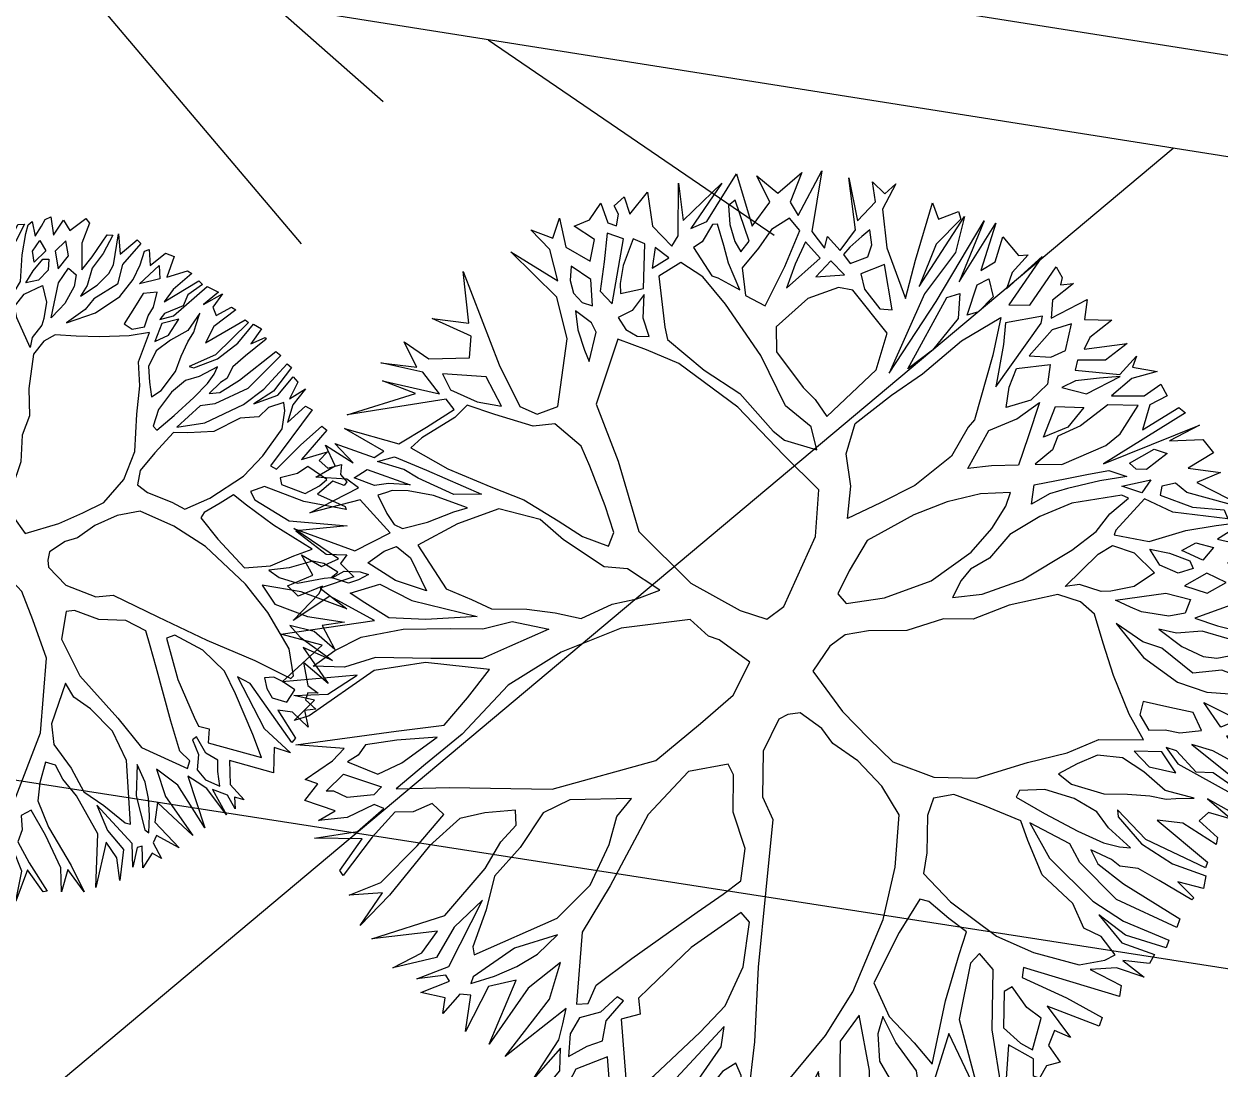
# Model space of a CAD drawing. Extents: x -640655 to -640254, y -1045449 to -1045159.
# Drawn here: x -640330.215 to -640325.433, y -1045412.957 to -1045408.78 of the extents above; entities that cross this region are included whole.
import ezdxf

# ---------------------------------------------------------------- set-up
doc = ezdxf.new("R2010")
doc.units = 0
doc.header["$MEASUREMENT"] = 0
doc.linetypes.add('DOTDASH', pattern=[1, 0.3, -0.2, 0, -0.2, 0.3])
doc.layers.get('0').update_dxf_attribs({"linetype": 'CONTINUOUS'})
for name, color, linetype in [('katastr', 16, 'CONTINUOUS'), ('T_stafaz', 7, 'CONTINUOUS'), ('T_tenka', 4, 'CONTINUOUS')]:
    doc.layers.add(name, color=color, linetype=linetype)

# ---------------------------------------------------------------- blocks, each defined once
blk = doc.blocks.new('A$C0C461CEA')
for p, q in [((0.3025, 0.7347), (0.3349, 0.855)), ((0.3349, 0.855), (0.3322, 0.7055)), ((0.4478, 0.7319), (0.3814, 0.832)), ((0.3814, 0.832), (0.4728, 0.7447)), ((0.4827, 0.7766), (0.4635, 0.8454)), ((0.4635, 0.8454), (0.5034, 0.8122)), ((0.5034, 0.8122), (0.5408, 0.8486)), ((0.5408, 0.8486), (0.5229, 0.7746)), ((0.5229, 0.7746), (0.5518, 0.8295)), ((0.5518, 0.8295), (0.5504, 0.7329)), ((0.1012, 0.7057), (0.0942, 0.804)), ((0.0942, 0.804), (0.1945, 0.61)), ((0.1909, 0.7948), (0.205, 0.8261)), ((0.205, 0.8261), (0.2475, 0.7785)), ((0.2475, 0.7785), (0.2831, 0.8185)), ((0.2831, 0.8185), (0.2728, 0.7662)), ((0.5715, 0.7163), (0.5915, 0.8197)), ((0.5915, 0.8197), (0.5994, 0.6895)), ((0.7321, 0.6194), (0.6233, 0.8242)), ((0.6233, 0.8242), (0.7212, 0.6907)), ((0.2144, 0.7254), (0.134, 0.7876)), ((0.134, 0.7876), (0.2123, 0.7506)), ((0.231, 0.749), (0.1909, 0.7948)), ((0.4728, 0.7447), (0.4827, 0.7766)), ((0.7734, 0.6912), (0.7622, 0.7895)), ((0.7622, 0.7895), (0.7798, 0.7081)), ((0.0625, 0.6063), (-0.0086, 0.7652)), ((-0.0086, 0.7652), (0.1012, 0.7057)), ((0.2123, 0.7506), (0.231, 0.749)), ((0.2728, 0.7662), (0.3025, 0.7347)), ((0.49, 0.7113), (0.4913, 0.7617)), ((0.4913, 0.7617), (0.5191, 0.7392)), ((0.7212, 0.6907), (0.7246, 0.7724)), ((0.7246, 0.7724), (0.7385, 0.6381)), ((0.7816, 0.7099), (0.8256, 0.7548)), ((0.8256, 0.7548), (0.807, 0.6874)), ((-0.0246, 0.6811), (-0.0293, 0.7296)), ((-0.0293, 0.7296), (-0.001, 0.6561)), ((0.1945, 0.61), (0.2144, 0.7254)), ((0.2563, 0.7342), (0.2799, 0.7134)), ((0.2567, 0.6946), (0.2563, 0.7342)), ((0.3982, 0.6414), (0.4478, 0.7319)), ((0.5191, 0.7392), (0.5177, 0.6341)), ((0.5445, 0.7226), (0.5676, 0.6892)), ((0.5469, 0.6596), (0.5445, 0.7226)), ((0.5504, 0.7329), (0.5715, 0.7163)), ((-0.0624, 0.6807), (-0.0837, 0.7099)), ((-0.0837, 0.7099), (-0.0246, 0.6811)), ((0.0489, 0.7094), (0.0997, 0.6739)), ((0.0706, 0.64), (0.0489, 0.7094)), ((0.2719, 0.6756), (0.2567, 0.6946)), ((0.2799, 0.7134), (0.2905, 0.6781)), ((0.3322, 0.7055), (0.3982, 0.6414)), ((0.4709, 0.6967), (0.4376, 0.6628)), ((0.4818, 0.6818), (0.4709, 0.6967)), ((0.5046, 0.682), (0.49, 0.7113)), ((0.7385, 0.6381), (0.7734, 0.6912)), ((0.7798, 0.7081), (0.7816, 0.7099)), ((0.8882, 0.6125), (0.8974, 0.7111)), ((0.8974, 0.7111), (0.915, 0.6272)), ((-0.1076, 0.5794), (-0.1357, 0.6884)), ((-0.1357, 0.6884), (-0.031, 0.4794)), ((0.0857, 0.5729), (-0.0624, 0.6807)), ((0.0997, 0.6739), (0.1481, 0.6263)), ((0.226, 0.6439), (0.2358, 0.6836)), ((0.2358, 0.6836), (0.2784, 0.6252)), ((0.2907, 0.6571), (0.2719, 0.6756)), ((0.2905, 0.6781), (0.2907, 0.6571)), ((0.2979, 0.5942), (0.3158, 0.6676)), ((0.3158, 0.6676), (0.3538, 0.6409)), ((0.4922, 0.6693), (0.4818, 0.6818)), ((0.5033, 0.634), (0.4922, 0.6693)), ((0.5177, 0.6341), (0.5046, 0.682)), ((0.5676, 0.6892), (0.5624, 0.6094)), ((0.5994, 0.6895), (0.6563, 0.6415)), ((0.807, 0.6874), (0.8397, 0.5995)), ((1.0237, 0.6787), (0.847, 0.5299)), ((0.915, 0.6272), (1.0237, 0.6787)), ((-0.2045, 0.6103), (-0.2048, 0.6415)), ((-0.2048, 0.6415), (-0.1432, 0.5959)), ((-0.001, 0.6561), (0.0625, 0.6063)), ((0.115, 0.5798), (0.0706, 0.64)), ((0.2116, 0.5808), (0.226, 0.6439)), ((0.3538, 0.6409), (0.3733, 0.6177)), ((0.4193, 0.6392), (0.4171, 0.6182)), ((0.4376, 0.6628), (0.4193, 0.6392)), ((0.5388, 0.6217), (0.5469, 0.6596)), ((0.5997, 0.6601), (0.5814, 0.5634)), ((0.6292, 0.6436), (0.5997, 0.6601)), ((0.6988, 0.5873), (0.6292, 0.6436)), ((0.6563, 0.6415), (0.7155, 0.5941)), ((0.7846, 0.6469), (0.7555, 0.6173)), ((0.8108, 0.5488), (0.7846, 0.6469)), ((-0.2502, 0.5529), (-0.2509, 0.6267)), ((-0.2509, 0.6267), (-0.2045, 0.6103)), ((0.1481, 0.6263), (0.1976, 0.5404)), ((0.2784, 0.6252), (0.2666, 0.5435)), ((0.3733, 0.6177), (0.3586, 0.578)), ((0.4171, 0.6182), (0.4494, 0.5681)), ((0.5123, 0.5753), (0.5033, 0.634)), ((0.5295, 0.531), (0.5388, 0.6217)), ((0.5624, 0.6094), (0.5511, 0.4706)), ((0.7155, 0.5941), (0.7321, 0.6194)), ((0.7555, 0.6173), (0.7496, 0.55)), ((0.8397, 0.5995), (0.8882, 0.6125)), ((-0.2559, 0.5216), (-0.2841, 0.5819)), ((-0.2841, 0.5819), (-0.2502, 0.5529)), ((-0.2145, 0.5868), (-0.1639, 0.5621)), ((-0.2083, 0.5701), (-0.2145, 0.5868)), ((-0.1432, 0.5959), (-0.1076, 0.5794)), ((0.2358, 0.4988), (0.2116, 0.5808)), ((0.2986, 0.5186), (0.2979, 0.5942)), ((0.735, 0.5691), (0.6988, 0.5873)), ((1.0385, 0.4544), (1.1026, 0.5894)), ((1.1026, 0.5894), (1.0744, 0.4649)), ((-0.2914, 0.4726), (-0.326, 0.5773)), ((-0.326, 0.5773), (-0.279, 0.4878)), ((-0.2122, 0.5364), (-0.2083, 0.5701)), ((-0.1639, 0.5621), (-0.163, 0.4697)), ((-0.1345, 0.5624), (-0.1379, 0.4867)), ((-0.1115, 0.544), (-0.1345, 0.5624)), ((0.1413, 0.4667), (0.0857, 0.5729)), ((0.154, 0.4584), (0.115, 0.5798)), ((0.3586, 0.578), (0.2986, 0.5186)), ((0.3923, 0.5717), (0.3176, 0.4768)), ((0.4686, 0.501), (0.3923, 0.5717)), ((0.4494, 0.5681), (0.4918, 0.5181)), ((0.5107, 0.4913), (0.5123, 0.5753)), ((0.5814, 0.5634), (0.5741, 0.4559)), ((0.7356, 0.5019), (0.735, 0.5691)), ((1.137, 0.5058), (1.1659, 0.5624)), ((1.1659, 0.5624), (1.164, 0.5078)), ((-0.1865, 0.4803), (-0.2122, 0.5364)), ((-0.0838, 0.5359), (-0.1115, 0.544)), ((-0.0496, 0.4708), (-0.0838, 0.5359)), ((0.1976, 0.5404), (0.234, 0.4382)), ((0.2666, 0.5435), (0.2807, 0.3882)), ((0.5511, 0.4706), (0.5295, 0.531)), ((0.7496, 0.55), (0.7585, 0.4937)), ((0.7585, 0.4937), (0.8108, 0.5488)), ((0.847, 0.5299), (0.7715, 0.4536)), ((-0.2074, 0.4717), (-0.2559, 0.5216)), ((0.2807, 0.3882), (0.2358, 0.4988)), ((0.5324, 0.4219), (0.4686, 0.501)), ((0.4918, 0.5181), (0.5107, 0.4913)), ((0.7383, 0.4095), (0.7356, 0.5019)), ((1.0744, 0.4649), (1.137, 0.5058)), ((1.2126, 0.5083), (1.1542, 0.4723)), ((1.164, 0.5078), (1.2126, 0.5083)), ((-0.3858, 0.4867), (-0.3775, 0.497)), ((-0.2804, 0.4517), (-0.3858, 0.4867)), ((-0.3775, 0.497), (-0.2914, 0.4726)), ((-0.279, 0.4878), (-0.209, 0.4482)), ((-0.209, 0.4482), (-0.2074, 0.4717)), ((-0.163, 0.4697), (-0.1865, 0.4803)), ((-0.1379, 0.4867), (-0.0955, 0.4433)), ((-0.0133, 0.3853), (-0.0496, 0.4708)), ((-0.031, 0.4794), (0.0185, 0.379)), ((0.3176, 0.4768), (0.314, 0.4137)), ((1.1542, 0.4723), (1.1422, 0.4092)), ((1.1925, 0.4157), (1.2064, 0.4704)), ((1.2064, 0.4704), (1.2319, 0.4413)), ((-0.3938, 0.3876), (-0.4239, 0.4587)), ((-0.4239, 0.4587), (-0.3723, 0.3986)), ((-0.2087, 0.4212), (-0.2804, 0.4517)), ((-0.0955, 0.4433), (-0.0133, 0.3853)), ((0.1745, 0.3218), (0.1413, 0.4667)), ((0.1929, 0.3453), (0.154, 0.4584)), ((0.5741, 0.4559), (0.5707, 0.3742)), ((0.7715, 0.4536), (0.7677, 0.4098)), ((0.955, 0.4008), (1.0385, 0.4544)), ((1.1166, 0.4468), (1.0849, 0.438)), ((1.1021, 0.3938), (1.1166, 0.4468)), ((-0.1939, 0.3812), (-0.2087, 0.4212)), ((-0.1566, 0.4361), (-0.1135, 0.3214)), ((-0.0806, 0.3907), (-0.1566, 0.4361)), ((0.234, 0.4382), (0.2581, 0.367)), ((0.5399, 0.3235), (0.5324, 0.4219)), ((1.0599, 0.421), (1.0457, 0.3957)), ((1.0849, 0.438), (1.0599, 0.421)), ((1.1422, 0.4092), (1.1925, 0.4157)), ((1.2319, 0.4413), (1.2764, 0.4291)), ((1.2764, 0.4291), (1.2389, 0.3993)), ((-0.3936, 0.3708), (-0.4822, 0.412)), ((-0.4822, 0.412), (-0.3938, 0.3876)), ((-0.3723, 0.3986), (-0.265, 0.3469)), ((0.0124, 0.3328), (-0.0806, 0.3907)), ((0.314, 0.4137), (0.3085, 0.3633)), ((0.7598, 0.3635), (0.7383, 0.4095)), ((0.7677, 0.4098), (0.7999, 0.3699)), ((0.7999, 0.3699), (0.955, 0.4008)), ((1.0222, 0.4038), (0.9828, 0.3842)), ((1.0083, 0.3593), (1.0222, 0.4038)), ((1.0457, 0.3957), (1.046, 0.3705)), ((1.046, 0.3705), (1.1021, 0.3938)), ((1.2156, 0.3931), (1.1509, 0.3775)), ((1.2159, 0.3529), (1.2156, 0.3931)), ((1.2389, 0.3993), (1.2391, 0.3783)), ((1.2661, 0.3828), (1.2809, 0.398)), ((1.2809, 0.398), (1.3081, 0.3832)), ((-0.4361, 0.2384), (-0.5029, 0.3764)), ((-0.5029, 0.3764), (-0.3965, 0.2346)), ((-0.2563, 0.32), (-0.3936, 0.3708)), ((-0.1618, 0.3461), (-0.1939, 0.3812)), ((0.0185, 0.379), (0.0962, 0.3486)), ((0.2581, 0.367), (0.2965, 0.3085)), ((0.3085, 0.3633), (0.3345, 0.2855)), ((0.5707, 0.3742), (0.5505, 0.2834)), ((0.7311, 0.2894), (0.7598, 0.3635)), ((0.9828, 0.3842), (0.9429, 0.3545)), ((0.9916, 0.3423), (1.0083, 0.3593)), ((1.0838, 0.3642), (1.065, 0.3286)), ((1.1509, 0.3775), (1.0838, 0.3642)), ((1.2391, 0.3783), (1.2661, 0.3828)), ((1.3081, 0.3832), (1.2747, 0.3577)), ((-0.265, 0.3469), (-0.1764, 0.3123)), ((-0.1764, 0.3123), (-0.1618, 0.3461)), ((0.154, 0.2694), (0.0124, 0.3328)), ((0.0962, 0.3486), (0.1745, 0.3218)), ((0.2396, 0.2954), (0.1929, 0.3453)), ((0.9429, 0.3545), (0.9221, 0.3356)), ((0.9221, 0.3356), (0.9916, 0.3423)), ((1.065, 0.3286), (1.2159, 0.3529)), ((1.1573, 0.3337), (1.1154, 0.3267)), ((1.2227, 0.332), (1.1573, 0.3337)), ((1.2206, 0.3026), (1.2227, 0.332)), ((1.3361, 0.3355), (1.2651, 0.2988)), ((1.2747, 0.3577), (1.3361, 0.3355)), ((-0.4948, 0.221), (-0.5502, 0.3087)), ((-0.5502, 0.3087), (-0.4951, 0.2564)), ((-0.1737, 0.2746), (-0.2563, 0.32)), ((-0.1135, 0.3214), (-0.0399, 0.0946)), ((0.2965, 0.3085), (0.3075, 0.2222)), ((0.513, 0.2579), (0.5399, 0.3235)), ((1.04, 0.305), (1.0192, 0.2796)), ((1.0654, 0.28), (1.04, 0.305)), ((1.1154, 0.3267), (1.0945, 0.3181)), ((1.0945, 0.3181), (1.1225, 0.2722)), ((0.3075, 0.2222), (0.2396, 0.2954)), ((0.3345, 0.2855), (0.3477, 0.2208)), ((0.5505, 0.2834), (0.5344, 0.2185)), ((0.6936, 0.2554), (0.7311, 0.2894)), ((0.8343, 0.2886), (0.726, 0.1969)), ((0.9921, 0.2901), (0.8343, 0.2886)), ((0.9904, 0.2187), (0.9921, 0.2901)), ((1.0192, 0.2796), (1.0135, 0.2501)), ((1.11, 0.2661), (1.0654, 0.28)), ((1.1225, 0.2722), (1.2206, 0.3026)), ((1.2209, 0.2774), (1.173, 0.2685)), ((1.2086, 0.2394), (1.2209, 0.2774)), ((1.2651, 0.2988), (1.2362, 0.2421)), ((-0.4951, 0.2564), (-0.4361, 0.2384)), ((-0.142, 0.2245), (-0.1737, 0.2746)), ((0.2659, 0.178), (0.154, 0.2694)), ((0.4846, 0.1484), (0.513, 0.2579)), ((0.6186, 0.1917), (0.6936, 0.2554)), ((1.0135, 0.2501), (1.0222, 0.2232)), ((1.0222, 0.2232), (1.0573, 0.2506)), ((1.0573, 0.2506), (1.11, 0.2661)), ((1.173, 0.2685), (1.2086, 0.2394)), ((1.2633, 0.2358), (1.3787, 0.2747)), ((1.3787, 0.2747), (1.3011, 0.2361)), ((-0.5765, 0.1716), (-0.5831, 0.2286)), ((-0.5831, 0.2286), (-0.5363, 0.1744)), ((-0.5263, 0.1871), (-0.5562, 0.2474)), ((-0.5562, 0.2474), (-0.5053, 0.1873)), ((-0.3965, 0.2346), (-0.2634, 0.1813)), ((-0.1137, 0.1593), (-0.142, 0.2245)), ((1.1606, 0.2474), (1.0537, 0.1959)), ((1.2071, 0.21), (1.1606, 0.2474)), ((1.2362, 0.2421), (1.2633, 0.2358)), ((1.3011, 0.2361), (1.4109, 0.1802)), ((-0.4148, 0.205), (-0.4948, 0.221)), ((-0.3346, 0.1632), (-0.4148, 0.205)), ((0.3477, 0.2208), (0.3543, 0.1597)), ((0.5344, 0.2185), (0.5332, 0.1548)), ((0.726, 0.1969), (0.5883, 0.099)), ((0.9852, 0.1382), (0.9904, 0.2187)), ((1.0537, 0.1959), (1.0286, 0.1813)), ((1.1927, 0.1511), (1.2071, 0.21)), ((1.2493, 0.1936), (1.2013, 0.1319)), ((1.268, 0.1788), (1.2493, 0.1936)), ((1.4109, 0.1802), (1.2887, 0.2132)), ((1.2887, 0.2132), (1.3166, 0.1841)), ((-0.6119, 0.1653), (-0.5765, 0.1716)), ((-0.5363, 0.1744), (-0.5263, 0.1871)), ((-0.5053, 0.1873), (-0.3346, 0.1632)), ((-0.2634, 0.1813), (-0.1936, 0.167)), ((-0.1936, 0.167), (-0.1454, 0.1464)), ((0.3636, 0.065), (0.2659, 0.178)), ((0.5668, 0.1534), (0.6186, 0.1917)), ((1.0286, 0.1813), (0.99, 0.0777)), ((1.3143, 0.169), (1.268, 0.1788)), ((1.3187, 0.1583), (1.3143, 0.169)), ((1.3166, 0.1841), (1.4429, 0.1553)), ((-0.557, 0.1424), (-0.6119, 0.1653)), ((-0.5508, 0.1173), (-0.557, 0.1424)), ((-0.4437, 0.1495), (-0.4604, 0.141)), ((-0.4604, 0.141), (-0.3179, -0.0131)), ((-0.3531, 0.1486), (-0.4437, 0.1495)), ((-0.2733, 0.1554), (-0.3531, 0.1486)), ((-0.1914, 0.1208), (-0.2733, 0.1554)), ((-0.1454, 0.1464), (-0.1137, 0.1593)), ((0.3543, 0.1597), (0.4095, 0.1032)), ((0.4978, 0.0957), (0.4846, 0.1484)), ((0.5332, 0.1548), (0.5668, 0.1534)), ((0.934, -0.0237), (0.9852, 0.1382)), ((1.1496, 0.081), (1.1927, 0.1511)), ((1.2769, 0.1285), (1.3187, 0.1583)), ((1.3674, 0.1486), (1.3273, 0.1314)), ((1.4429, 0.1553), (1.3404, 0.0811)), ((1.3843, 0.1379), (1.3674, 0.1486)), ((-0.6346, 0.1014), (-0.5508, 0.1173)), ((-0.5089, 0.1261), (-0.5257, 0.1259)), ((-0.5257, 0.1259), (-0.4916, 0.08)), ((-0.4158, 0.0574), (-0.5089, 0.1261)), ((-0.0987, 0.0965), (-0.1914, 0.1208)), ((1.2014, 0.1175), (1.1918, 0.0604)), ((1.2013, 0.1319), (1.2014, 0.1175)), ((1.2418, 0.1053), (1.2769, 0.1285)), ((1.3273, 0.1314), (1.2939, 0.1076)), ((1.305, 0.0765), (1.3843, 0.1379)), ((-0.5187, 0.0858), (-0.6346, 0.1014)), ((-0.4845, 0.0297), (-0.5187, 0.0858)), ((-0.0496, 0.0483), (-0.0987, 0.0965)), ((-0.0399, 0.0946), (0.1007, -0.1098)), ((0.4095, 0.1032), (0.4394, 0.0531)), ((0.4758, 0.0097), (0.4978, 0.0957)), ((0.5883, 0.099), (0.5142, -0.053)), ((1.1918, 0.0604), (1.2418, 0.1053)), ((1.2939, 0.1076), (1.2755, 0.0865)), ((1.2755, 0.0865), (1.305, 0.0765)), ((1.406, 0.0607), (1.4535, 0.1092)), ((1.4535, 0.1092), (1.4313, 0.0502)), ((-0.4916, 0.08), (-0.4534, 0.0384)), ((-0.3538, -0.026), (-0.4158, 0.0574)), ((0.4347, -0.079), (0.3636, 0.065)), ((0.99, 0.0777), (0.9657, -0.0174)), ((1.0643, -0.035), (1.1496, 0.081)), ((1.2421, 0.0717), (1.1836, 0.0436)), ((1.2969, 0.0513), (1.2421, 0.0717)), ((1.3404, 0.0811), (1.406, 0.0607)), ((-0.4926, -0.0022), (-0.6442, 0.0407)), ((-0.6442, 0.0407), (-0.4845, 0.0297)), ((-0.4534, 0.0384), (-0.411, 0.0028)), ((-0.0003, -0.0856), (-0.0496, 0.0483)), ((0.4394, 0.0531), (0.4758, 0.0097)), ((1.1836, 0.0436), (1.1756, -0.0069)), ((1.3474, 0.0368), (1.2969, 0.0513)), ((1.3855, 0.0059), (1.3474, 0.0368)), ((1.4313, 0.0502), (1.4947, 0.013)), ((-0.411, 0.0028), (-0.3538, -0.026)), ((1.3667, -0.0261), (1.3855, 0.0059)), ((1.4208, 0.0165), (1.3983, -0.0108)), ((1.4947, 0.013), (1.4208, 0.0165)), ((-0.5084, -0.1007), (-0.6588, -0.0038)), ((-0.6588, -0.0038), (-0.5005, -0.0569)), ((-0.4123, -0.0536), (-0.4926, -0.0022)), ((-0.3179, -0.0131), (-0.2208, -0.0601)), ((0.8639, -0.1588), (0.934, -0.0237)), ((0.9657, -0.0174), (0.9079, -0.1187)), ((1.1756, -0.0069), (1.2766, -0.0203)), ((1.2766, -0.0203), (1.3667, -0.0261)), ((1.3983, -0.0108), (1.5137, -0.0288)), ((-0.5005, -0.0569), (-0.4123, -0.0536)), ((0.5142, -0.053), (0.4921, -0.1816)), ((0.9728, -0.1265), (1.0643, -0.035)), ((1.1382, -0.0469), (1.0838, -0.0666)), ((1.2245, -0.0947), (1.1382, -0.0469)), ((1.2306, -0.04), (1.3211, -0.0913)), ((1.2894, -0.0412), (1.2306, -0.04)), ((1.3459, -0.0473), (1.2894, -0.0412)), ((1.3211, -0.0913), (1.3459, -0.0473)), ((1.3735, -0.053), (1.3463, -0.0935)), ((1.5137, -0.0288), (1.3735, -0.053)), ((-0.5989, -0.1184), (-0.6875, -0.0815)), ((-0.6875, -0.0815), (-0.5822, -0.1081)), ((-0.3298, -0.078), (-0.4915, -0.1198)), ((-0.2078, -0.1044), (-0.3298, -0.078)), ((-0.2208, -0.0601), (-0.1181, -0.0717)), ((-0.1181, -0.0717), (-0.0509, -0.0669)), ((-0.0509, -0.0669), (-0.0003, -0.0856)), ((0.4118, -0.132), (0.4347, -0.079)), ((1.0838, -0.0666), (1.0258, -0.1512)), ((-0.5822, -0.1081), (-0.5444, -0.1053)), ((-0.5444, -0.1053), (-0.5084, -0.1007)), ((-0.0227, -0.1338), (-0.2078, -0.1044)), ((0.1007, -0.1098), (0.2148, -0.1801)), ((1.2713, -0.153), (1.2245, -0.0947)), ((1.3237, -0.1165), (1.2773, -0.0959)), ((1.2773, -0.0959), (1.3031, -0.1569)), ((1.3463, -0.0935), (1.3739, -0.0908)), ((1.3739, -0.0908), (1.3533, -0.1288)), ((1.4098, -0.1475), (1.5185, -0.0936)), ((1.5185, -0.0936), (1.4308, -0.1449)), ((-0.6718, -0.1443), (-0.6973, -0.1152)), ((-0.6973, -0.1152), (-0.6491, -0.1339)), ((-0.6491, -0.1339), (-0.5989, -0.1184)), ((-0.561, -0.1289), (-0.6113, -0.142)), ((-0.5189, -0.1369), (-0.561, -0.1289)), ((-0.4909, -0.1786), (-0.5189, -0.1369)), ((-0.4915, -0.1198), (-0.481, -0.1449)), ((0.1015, -0.1896), (-0.0227, -0.1338)), ((0.412, -0.1572), (0.4118, -0.132)), ((0.9079, -0.1187), (0.8974, -0.1501)), ((0.9465, -0.1982), (0.9728, -0.1265)), ((1.3031, -0.1569), (1.3237, -0.1165)), ((1.3533, -0.1288), (1.4098, -0.1475)), ((-0.7011, -0.1572), (-0.6718, -0.1443)), ((-0.6338, -0.1674), (-0.7011, -0.1572)), ((-0.6113, -0.142), (-0.5749, -0.1752)), ((-0.481, -0.1449), (-0.4348, -0.1486)), ((-0.4348, -0.1486), (-0.3496, -0.2066)), ((0.3858, -0.2414), (0.412, -0.1572)), ((0.8145, -0.2625), (0.8639, -0.1588)), ((0.8974, -0.1501), (0.9006, -0.228)), ((1.0258, -0.1512), (1.0094, -0.1868)), ((1.2758, -0.1866), (1.2713, -0.153)), ((1.3468, -0.1397), (1.3326, -0.1608)), ((1.3326, -0.1608), (1.3599, -0.1942)), ((1.3678, -0.1479), (1.3468, -0.1397)), ((1.3998, -0.1662), (1.3678, -0.1479)), ((1.4308, -0.1449), (1.4857, -0.1695)), ((1.4857, -0.1695), (1.5275, -0.1481)), ((1.5275, -0.1481), (1.511, -0.1843)), ((-0.5828, -0.2275), (-0.6338, -0.1674)), ((-0.5749, -0.1752), (-0.5518, -0.2044)), ((-0.4444, -0.2033), (-0.4909, -0.1786)), ((0.1467, -0.2708), (0.1015, -0.1896)), ((0.2148, -0.1801), (0.3017, -0.2297)), ((0.4921, -0.1816), (0.4927, -0.2464)), ((1.0094, -0.1868), (0.9803, -0.2249)), ((1.2078, -0.294), (1.2758, -0.1866)), ((1.3179, -0.1922), (1.2869, -0.2117)), ((1.3561, -0.2362), (1.3179, -0.1922)), ((1.3893, -0.1939), (1.4209, -0.1786)), ((1.4757, -0.1906), (1.3938, -0.2292)), ((1.4209, -0.1786), (1.3998, -0.1662)), ((1.5406, -0.2008), (1.4757, -0.1906)), ((1.511, -0.1843), (1.5406, -0.2008)), ((-0.5518, -0.2044), (-0.5057, -0.1973)), ((-0.5057, -0.1973), (-0.4485, -0.2202)), ((-0.4485, -0.2202), (-0.4444, -0.2033)), ((-0.3496, -0.2066), (-0.1997, -0.3144)), ((0.9006, -0.228), (0.9465, -0.1982)), ((1.2869, -0.2117), (1.2555, -0.26)), ((1.3599, -0.1942), (1.3893, -0.1939)), ((-0.7209, -0.2876), (-0.5828, -0.2275)), ((-0.4904, -0.229), (-0.6577, -0.302)), ((-0.4648, -0.2665), (-0.4904, -0.229)), ((0.3017, -0.2297), (0.3858, -0.2414)), ((0.4927, -0.2464), (0.5332, -0.2736)), ((0.9803, -0.2249), (1.1197, -0.2973)), ((1.2624, -0.2875), (1.3561, -0.2362)), ((1.3938, -0.2292), (1.298, -0.3082)), ((-0.4314, -0.2512), (-0.4648, -0.2665)), ((-0.4018, -0.2659), (-0.4314, -0.2512)), ((-0.2812, -0.3278), (-0.4018, -0.2659)), ((0.1277, -0.2902), (0.1467, -0.2708)), ((0.5332, -0.2736), (0.7097, -0.2905)), ((0.7097, -0.2905), (0.8145, -0.2625)), ((1.2555, -0.26), (1.2624, -0.2875)), ((-0.6698, -0.3543), (-0.7209, -0.2876)), ((-0.6577, -0.302), (-0.5883, -0.3434)), ((0.0463, -0.318), (0.1277, -0.2902)), ((0.8463, -0.3294), (0.9138, -0.2951)), ((0.9138, -0.2951), (0.987, -0.292)), ((0.987, -0.292), (1.0758, -0.3499)), ((1.1197, -0.2973), (1.2078, -0.294)), ((1.298, -0.3082), (1.3885, -0.3007)), ((1.3885, -0.3007), (1.5271, -0.2951)), ((1.5271, -0.2951), (1.4955, -0.3206)), ((-0.167, -0.4107), (-0.2812, -0.3278)), ((-0.1997, -0.3144), (-0.1405, -0.3576)), ((-0.0246, -0.3715), (0.0463, -0.318)), ((0.7733, -0.3469), (0.8463, -0.3294)), ((1.3218, -0.3457), (1.1218, -0.3285)), ((1.1218, -0.3285), (1.3137, -0.377)), ((1.4393, -0.3338), (1.3342, -0.3288)), ((1.3342, -0.3288), (1.5213, -0.375)), ((1.4955, -0.3206), (1.5277, -0.3581)), ((-0.7224, -0.3741), (-0.6698, -0.3543)), ((-0.5883, -0.3434), (-0.4592, -0.4111)), ((-0.1405, -0.3576), (-0.0982, -0.3866)), ((0.2019, -0.3375), (0.1015, -0.3702)), ((0.2837, -0.3475), (0.2019, -0.3375)), ((0.3006, -0.3641), (0.2837, -0.3475)), ((0.8327, -0.4069), (0.7733, -0.3469)), ((1.0758, -0.3499), (1.1459, -0.4021)), ((1.4355, -0.3824), (1.3218, -0.3457)), ((1.5128, -0.3691), (1.4393, -0.3338)), ((1.5277, -0.3581), (1.5128, -0.3691)), ((-0.6047, -0.3813), (-0.7224, -0.3741)), ((-0.4293, -0.4594), (-0.6047, -0.3813)), ((-0.0982, -0.3866), (-0.0246, -0.3715)), ((0.1015, -0.3702), (0.0598, -0.4102)), ((0.3135, -0.3892), (0.3006, -0.3641)), ((0.4142, -0.3858), (0.348, -0.4812)), ((0.4816, -0.4043), (0.4142, -0.3858)), ((0.6014, -0.3822), (0.5867, -0.4075)), ((0.6603, -0.39), (0.6014, -0.3822)), ((1.1455, -0.3661), (1.3307, -0.3979)), ((1.2047, -0.4057), (1.1455, -0.3661)), ((1.3137, -0.377), (1.5259, -0.4212)), ((1.5213, -0.375), (1.4355, -0.3824)), ((-0.7051, -0.4219), (-0.7053, -0.4033)), ((-0.7053, -0.4033), (-0.4755, -0.4683)), ((-0.4592, -0.4111), (-0.3833, -0.4464)), ((-0.1817, -0.436), (-0.167, -0.4107)), ((0.0598, -0.4102), (-0.0994, -0.4478)), ((0.2954, -0.4482), (0.3135, -0.3892)), ((0.5179, -0.4292), (0.4816, -0.4043)), ((0.5867, -0.4075), (0.6277, -0.4869)), ((0.7403, -0.406), (0.6603, -0.39)), ((0.7675, -0.431), (0.7403, -0.406)), ((0.8963, -0.4693), (0.8327, -0.4069)), ((1.1459, -0.4021), (1.2473, -0.4617)), ((1.2933, -0.4384), (1.2047, -0.4057)), ((1.3307, -0.3979), (1.3495, -0.4229)), ((1.5259, -0.4212), (1.3746, -0.4124)), ((1.3746, -0.4124), (1.5304, -0.4487)), ((-0.6016, -0.4569), (-0.7051, -0.4219)), ((-0.2842, -0.4556), (-0.1817, -0.436)), ((0.5435, -0.4769), (0.5179, -0.4292)), ((0.8311, -0.4891), (0.7675, -0.431)), ((1.3495, -0.4229), (1.2933, -0.4384)), ((-0.6433, -0.4825), (-0.6016, -0.4569)), ((-0.4755, -0.4683), (-0.4293, -0.4594)), ((-0.3833, -0.4464), (-0.2842, -0.4556)), ((-0.0994, -0.4478), (-0.2736, -0.4891)), ((0.2706, -0.4838), (0.2954, -0.4482)), ((0.9875, -0.5272), (0.8963, -0.4693)), ((1.2473, -0.4617), (1.3278, -0.5305)), ((1.3078, -0.4551), (1.3816, -0.4544)), ((1.323, -0.4777), (1.3078, -0.4551)), ((1.3816, -0.4544), (1.4028, -0.4752)), ((1.5304, -0.4487), (1.4152, -0.4516)), ((1.4152, -0.4516), (1.4449, -0.4766)), ((-0.6707, -0.5122), (-0.7148, -0.4766)), ((-0.7148, -0.4766), (-0.6433, -0.4825)), ((-0.5618, -0.4775), (-0.6078, -0.4966)), ((-0.6078, -0.4966), (-0.6031, -0.5451)), ((-0.5281, -0.4898), (-0.5618, -0.4775)), ((-0.5002, -0.5123), (-0.5281, -0.4898)), ((-0.2736, -0.4891), (-0.4394, -0.5369)), ((0.252, -0.5512), (0.2706, -0.4838)), ((0.348, -0.4812), (0.3091, -0.559)), ((0.5738, -0.5607), (0.5435, -0.4769)), ((0.6277, -0.4869), (0.6999, -0.5762)), ((0.8845, -0.5516), (0.8311, -0.4891)), ((1.3671, -0.4983), (1.323, -0.4777)), ((1.4028, -0.4752), (1.3671, -0.4983)), ((1.4449, -0.4766), (1.5054, -0.4742)), ((1.5054, -0.4742), (1.4765, -0.5225)), ((-0.6974, -0.5394), (-0.6707, -0.5122)), ((-0.5234, -0.5335), (-0.5002, -0.5123)), ((1.4345, -0.5211), (1.3949, -0.5215)), ((1.3949, -0.5215), (1.492, -0.5751)), ((1.4851, -0.5434), (1.4345, -0.5211)), ((1.4765, -0.5225), (1.4851, -0.5434)), ((-0.6512, -0.5414), (-0.6974, -0.5394)), ((-0.6426, -0.5641), (-0.6512, -0.5414)), ((-0.6031, -0.5451), (-0.5546, -0.5404)), ((-0.4394, -0.5369), (-0.5693, -0.5658)), ((-0.5546, -0.5404), (-0.5234, -0.5335)), ((0.2149, -0.623), (0.252, -0.5512)), ((0.9272, -0.6184), (0.8845, -0.5516)), ((1.0632, -0.5415), (0.9875, -0.5272)), ((1.0843, -0.5497), (1.0632, -0.5415)), ((1.2397, -0.5416), (1.0843, -0.5497)), ((1.3278, -0.5305), (1.2397, -0.5416)), ((1.3195, -0.545), (1.271, -0.5563)), ((1.3622, -0.6202), (1.3195, -0.545)), ((1.492, -0.5751), (1.3614, -0.5386)), ((1.3614, -0.5386), (1.3763, -0.5846)), ((-0.6699, -0.5854), (-0.6426, -0.5641)), ((-0.5693, -0.5658), (-0.571, -0.5784)), ((-0.571, -0.5784), (-0.5032, -0.6384)), ((0.3091, -0.559), (0.2762, -0.629)), ((0.6267, -0.6316), (0.5738, -0.5607)), ((0.6999, -0.5762), (0.793, -0.6425)), ((0.9729, -0.5718), (1.0721, -0.5894)), ((0.9968, -0.6219), (0.9729, -0.5718)), ((1.271, -0.5563), (1.1727, -0.5716)), ((1.1727, -0.5716), (1.3455, -0.6227)), ((-0.628, -0.5832), (-0.6699, -0.5854)), ((-0.5687, -0.633), (-0.628, -0.5832)), ((1.0721, -0.5894), (1.1188, -0.6418)), ((1.1353, -0.6098), (1.1814, -0.6009)), ((1.1814, -0.6009), (1.2277, -0.6029)), ((1.2277, -0.6029), (1.262, -0.674)), ((1.3763, -0.5846), (1.4798, -0.613)), ((-0.5365, -0.6705), (-0.6755, -0.6298)), ((-0.6755, -0.6298), (-0.5687, -0.633)), ((0.1651, -0.6823), (0.2149, -0.623)), ((0.2762, -0.629), (0.273, -0.7298)), ((0.6483, -0.6967), (0.6267, -0.6316)), ((0.6795, -0.6352), (0.7095, -0.698)), ((0.7234, -0.6414), (0.6795, -0.6352)), ((0.953, -0.683), (0.9272, -0.6184)), ((1.0184, -0.6805), (0.9968, -0.6219)), ((1.1694, -0.6581), (1.1353, -0.6098)), ((1.3392, -0.6522), (1.2656, -0.6211)), ((1.2656, -0.6211), (1.2787, -0.6696)), ((1.3455, -0.6227), (1.3622, -0.6202)), ((1.4043, -0.6306), (1.3642, -0.6412)), ((1.4569, -0.6637), (1.4043, -0.6306)), ((1.4608, -0.6342), (1.444, -0.6362)), ((1.4798, -0.613), (1.4608, -0.6342)), ((-0.5032, -0.6384), (-0.3725, -0.6875)), ((0.7553, -0.6537), (0.7234, -0.6414)), ((0.7934, -0.6869), (0.7553, -0.6537)), ((0.793, -0.6425), (0.8605, -0.6695)), ((1.1188, -0.6418), (1.1714, -0.679)), ((1.2176, -0.6828), (1.1694, -0.6581)), ((1.3671, -0.6897), (1.3392, -0.6522)), ((1.3642, -0.6412), (1.4321, -0.7059)), ((1.444, -0.6362), (1.4569, -0.6637)), ((-0.6394, -0.6985), (-0.5365, -0.6705)), ((-0.3725, -0.6875), (-0.2564, -0.714)), ((0.0478, -0.7128), (0.1651, -0.6823)), ((0.8609, -0.7133), (0.7934, -0.6869)), ((0.8605, -0.6695), (0.9194, -0.6833)), ((0.9194, -0.6833), (0.953, -0.683)), ((1.0874, -0.6799), (1.0184, -0.6805)), ((1.1714, -0.679), (1.0874, -0.6799)), ((1.262, -0.674), (1.2176, -0.6828)), ((1.2787, -0.6696), (1.3042, -0.6964)), ((1.3042, -0.6964), (1.3671, -0.6897)), ((-0.5069, -0.6912), (-0.6394, -0.6985)), ((-0.5317, -0.7353), (-0.4564, -0.6991)), ((-0.4564, -0.6991), (-0.5069, -0.6912)), ((-0.2564, -0.714), (-0.0757, -0.7266)), ((-0.0757, -0.7266), (0.0478, -0.7128)), ((0.706, -0.7652), (0.6483, -0.6967)), ((0.7095, -0.698), (0.7709, -0.7754)), ((0.9226, -0.7655), (0.8609, -0.7133)), ((1.0331, -0.7158), (1.0529, -0.7744)), ((1.0778, -0.743), (1.0331, -0.7158)), ((1.0985, -0.7134), (1.1742, -0.7168)), ((1.1386, -0.7592), (1.0985, -0.7134)), ((1.1742, -0.7168), (1.1934, -0.7796)), ((1.2204, -0.7164), (1.2251, -0.7751)), ((1.2458, -0.7413), (1.2204, -0.7164)), ((1.4321, -0.7059), (1.386, -0.7148)), ((1.386, -0.7148), (1.4058, -0.7752)), ((-0.5398, -0.7671), (-0.6223, -0.7319)), ((-0.6223, -0.7319), (-0.5317, -0.7353)), ((-0.374, -0.7235), (-0.4834, -0.76)), ((-0.4157, -0.8097), (-0.3023, -0.7456)), ((-0.3023, -0.7456), (-0.374, -0.7235)), ((0.1849, -0.7451), (0.103, -0.7711)), ((0.2269, -0.7447), (0.1849, -0.7451)), ((0.2501, -0.7864), (0.2269, -0.7447)), ((0.273, -0.7298), (0.3033, -0.8237)), ((0.9433, -0.7377), (0.9871, -0.7289)), ((0.979, -0.7691), (0.9433, -0.7377)), ((0.9871, -0.7289), (1.0255, -0.7957)), ((1.1114, -0.7444), (1.0778, -0.743)), ((1.1514, -0.7861), (1.1114, -0.7444)), ((1.2691, -0.7915), (1.2458, -0.7413)), ((1.2919, -0.7301), (1.2685, -0.7327)), ((1.2685, -0.7327), (1.2929, -0.8333)), ((1.3135, -0.7911), (1.2919, -0.7301)), ((1.3508, -0.7403), (1.3214, -0.7364)), ((1.3214, -0.7364), (1.366, -0.826)), ((1.4058, -0.7752), (1.3508, -0.7403)), ((-0.4834, -0.76), (-0.5896, -0.8222)), ((-0.5896, -0.8222), (-0.5398, -0.7671)), ((-0.2207, -0.7532), (-0.2831, -0.8126)), ((-0.0921, -0.7712), (-0.2207, -0.7532)), ((-0.0037, -0.7913), (-0.0921, -0.7712)), ((0.103, -0.7711), (0.055, -0.7799)), ((0.7657, -0.8636), (0.706, -0.7652)), ((0.9754, -0.8256), (0.9226, -0.7655)), ((1.0046, -0.8043), (0.979, -0.7691)), ((1.1934, -0.7796), (1.1386, -0.7592)), ((-0.3294, -0.8005), (-0.388, -0.8245)), ((-0.335, -0.8467), (-0.2874, -0.7983)), ((-0.2874, -0.7983), (-0.3294, -0.8005)), ((-0.0017, -0.8123), (-0.0037, -0.7913)), ((0.055, -0.7799), (0.0138, -0.8602)), ((0.2491, -0.8621), (0.2501, -0.7864)), ((0.7709, -0.7754), (0.8731, -0.8602)), ((1.0255, -0.7957), (1.0511, -0.8398)), ((1.0529, -0.7744), (1.1269, -0.8559)), ((1.2173, -0.8298), (1.1514, -0.7861)), ((1.2251, -0.7751), (1.2887, -0.8351)), ((1.2887, -0.8351), (1.2691, -0.7915)), ((1.366, -0.826), (1.3135, -0.7911)), ((-0.5682, -0.8616), (-0.4157, -0.8097)), ((-0.388, -0.8245), (-0.4461, -0.8922)), ((-0.2831, -0.8126), (-0.322, -0.8868)), ((-0.0239, -0.8689), (-0.0017, -0.8123)), ((0.3033, -0.8237), (0.3757, -0.9238)), ((1.031, -0.9282), (0.9754, -0.8256)), ((1.0454, -0.8693), (1.0046, -0.8043)), ((-0.3811, -0.9126), (-0.335, -0.8467)), ((1.0511, -0.8398), (1.075, -0.8816)), ((1.1269, -0.8559), (1.1631, -0.8784)), ((1.2389, -0.8968), (1.2173, -0.8298)), ((1.2932, -0.8627), (1.2401, -0.8314)), ((1.2401, -0.8314), (1.2642, -0.9026)), ((1.2929, -0.8333), (1.3453, -0.8556)), ((1.3453, -0.8556), (1.3183, -0.8558)), ((1.3183, -0.8558), (1.3273, -0.9128)), ((-0.4573, -0.8587), (-0.5682, -0.8616)), ((-0.5193, -0.9578), (-0.4573, -0.8587)), ((-0.0402, -0.9177), (-0.0239, -0.8689)), ((0.0138, -0.8602), (-0.027, -0.9866)), ((0.2433, -0.9527), (0.2491, -0.8621)), ((0.7663, -0.9182), (0.7657, -0.8636)), ((0.7886, -0.8736), (0.8839, -0.9213)), ((0.8039, -0.9029), (0.7886, -0.8736)), ((0.8731, -0.8602), (0.9323, -0.8998)), ((1.0754, -0.9254), (1.0454, -0.8693)), ((1.075, -0.8816), (1.0754, -0.9254)), ((1.2586, -1.0058), (1.085, -0.8647)), ((1.085, -0.8647), (1.2422, -1.0456)), ((1.1631, -0.8784), (1.2389, -0.8968)), ((1.3273, -0.9128), (1.2932, -0.8627)), ((-0.4628, -0.9092), (-0.4691, -0.9363)), ((-0.4461, -0.8922), (-0.4628, -0.9092)), ((-0.322, -0.8868), (-0.355, -0.9418)), ((0.8044, -0.9557), (0.8039, -0.9029)), ((0.9323, -0.8998), (0.9805, -0.9161)), ((1.2642, -0.9026), (1.3023, -0.9298)), ((-0.4691, -0.9363), (-0.4146, -0.9297)), ((-0.4146, -0.9297), (-0.3811, -0.9126)), ((-0.355, -0.9418), (-0.2064, -0.9235)), ((-0.2064, -0.9235), (-0.0948, -0.9182)), ((-0.0948, -0.9182), (-0.0402, -0.9177)), ((0.2917, -0.9247), (0.2774, -0.9986)), ((0.3085, -0.9269), (0.2917, -0.9247)), ((0.33, -0.9813), (0.3085, -0.9269)), ((0.3757, -0.9238), (0.4269, -1.0031)), ((0.7499, -0.958), (0.7663, -0.9182)), ((0.8839, -0.9213), (0.9136, -0.9462)), ((0.9805, -0.9161), (1.0294, -0.9451)), ((1.0294, -0.9451), (1.031, -0.9282)), ((1.0501, -0.9215), (1.0861, -0.9799)), ((1.0506, -0.9701), (1.0501, -0.9215)), ((1.0983, -0.9402), (1.1065, -0.9209)), ((1.1065, -0.9209), (1.1556, -0.9648)), ((1.2494, -0.9219), (1.1888, -0.9243)), ((1.1888, -0.9243), (1.265, -0.9866)), ((1.2815, -0.9528), (1.2494, -0.9219)), ((1.3023, -0.9298), (1.2815, -0.9528)), ((-0.458, -0.9638), (-0.5193, -0.9578)), ((-0.4559, -0.9991), (-0.458, -0.9638)), ((-0.4017, -0.959), (-0.4559, -0.9991)), ((-0.2751, -0.9554), (-0.4017, -0.959)), ((-0.3963, -1.0748), (-0.2751, -0.9554)), ((-0.1053, -0.9495), (-0.2372, -0.9676)), ((-0.0776, -0.9619), (-0.1053, -0.9495)), ((-0.1024, -1.0041), (-0.0776, -0.9619)), ((0.2058, -0.9825), (0.2433, -0.9527)), ((0.6932, -0.9987), (0.7499, -0.958)), ((0.813, -0.9766), (0.8044, -0.9557)), ((0.9136, -0.9462), (0.9141, -0.9984)), ((0.9495, -0.9416), (0.9387, -0.9417)), ((0.9387, -0.9417), (0.9503, -1.0232)), ((1.0399, -0.9804), (0.9495, -0.9416)), ((1.1052, -0.9629), (1.0983, -0.9402)), ((1.1559, -0.996), (1.1052, -0.9629)), ((1.1556, -0.9648), (1.1559, -0.996)), ((-0.2372, -0.9676), (-0.3963, -1.0748)), ((-0.027, -0.9866), (-0.0345, -1.0796)), ((0.1416, -1.0395), (0.2058, -0.9825)), ((0.2459, -0.9737), (0.1836, -1.0433)), ((0.2302, -1.0771), (0.2459, -0.9737)), ((0.3325, -1.0527), (0.33, -0.9813)), ((0.7926, -1.0314), (0.7964, -0.9935)), ((0.7964, -0.9935), (0.8496, -1.098)), ((0.8405, -1.0243), (0.813, -0.9766)), ((1.0322, -1.0525), (1.0399, -0.9804)), ((1.0861, -0.9799), (1.0506, -0.9701)), ((1.2422, -1.0456), (1.1852, -0.9916)), ((1.1852, -0.9916), (1.2129, -1.0633)), ((1.265, -0.9866), (1.2586, -1.0058)), ((-0.2346, -1.0474), (-0.1024, -1.0041)), ((0.2774, -0.9986), (0.2638, -1.0851)), ((0.374, -0.9995), (0.3618, -1.0356)), ((0.4103, -1.0327), (0.374, -0.9995)), ((0.4269, -1.0031), (0.4796, -1.062)), ((0.6307, -1.0456), (0.6932, -0.9987)), ((0.7462, -1.0126), (0.6924, -1.0978)), ((0.7259, -1.0848), (0.7462, -1.0126)), ((0.9141, -0.9984), (0.8853, -1.0581)), ((1.0594, -1.012), (1.0578, -1.0918)), ((1.0804, -1.0094), (1.0594, -1.012)), ((1.0975, -1.0368), (1.0804, -1.0094)), ((-0.36, -1.114), (-0.2346, -1.0474)), ((-0.1422, -1.0447), (-0.2218, -1.0707)), ((-0.1253, -1.0589), (-0.1422, -1.0447)), ((0.1022, -1.1287), (0.1416, -1.0395)), ((0.1836, -1.0433), (0.1219, -1.1705)), ((0.3618, -1.0356), (0.3649, -1.1136)), ((0.4443, -1.0708), (0.4103, -1.0327)), ((0.5581, -1.1093), (0.6307, -1.0456)), ((0.7904, -1.059), (0.7926, -1.0314)), ((0.8853, -1.0581), (0.8405, -1.0243)), ((0.9063, -1.0639), (0.9336, -1.03)), ((0.9336, -1.03), (0.94, -1.0762)), ((0.9503, -1.0232), (1.0014, -1.0948)), ((1.0852, -1.0687), (1.0975, -1.0368)), ((-0.2218, -1.0707), (-0.2423, -1.1195)), ((-0.1602, -1.1061), (-0.1253, -1.0589)), ((-0.0975, -1.0737), (-0.109, -1.1854)), ((-0.0748, -1.0692), (-0.0975, -1.0737)), ((-0.0659, -1.3002), (-0.0748, -1.0692)), ((0.1969, -1.1128), (0.2302, -1.0771)), ((0.3205, -1.1116), (0.3325, -1.0527)), ((0.4575, -1.1271), (0.4443, -1.0708)), ((0.4796, -1.062), (0.5124, -1.1601)), ((0.8019, -1.1219), (0.7904, -1.059)), ((0.9026, -1.1101), (0.9063, -1.0639)), ((0.94, -1.0762), (0.9387, -1.1266)), ((1.0586, -1.1782), (1.0322, -1.0525)), ((1.0921, -1.1671), (1.0852, -1.0687)), ((1.1923, -1.0971), (1.1396, -1.0532)), ((1.1396, -1.0532), (1.1548, -1.1269)), ((1.2129, -1.0633), (1.1923, -1.0971)), ((-0.2551, -1.0944), (-0.3515, -1.1205)), ((-0.2671, -1.1593), (-0.2551, -1.0944)), ((-0.0345, -1.0796), (-0.0274, -1.1888)), ((0.2638, -1.0851), (0.2579, -1.15)), ((0.6924, -1.0978), (0.6639, -1.1905)), ((0.7263, -1.131), (0.7259, -1.0848)), ((0.8496, -1.098), (0.8544, -1.1568)), ((0.9492, -1.1541), (0.9553, -1.1012)), ((0.9553, -1.1012), (0.9825, -1.1261)), ((1.0014, -1.0948), (1.0356, -1.1574)), ((1.0578, -1.0918), (1.0753, -1.163)), ((1.1147, -1.0829), (1.1029, -1.1652)), ((1.1548, -1.1269), (1.1147, -1.0829)), ((-0.3515, -1.1205), (-0.36, -1.114)), ((-0.2423, -1.1195), (-0.248, -1.1507)), ((-0.1724, -1.1458), (-0.1602, -1.1061)), ((0.0564, -1.1712), (0.1022, -1.1287)), ((0.1433, -1.2207), (0.1969, -1.1128)), ((0.2324, -1.1275), (0.2075, -1.1529)), ((0.227, -1.1797), (0.2324, -1.1275)), ((0.2939, -1.1497), (0.3205, -1.1116)), ((0.3649, -1.1136), (0.3822, -1.1656)), ((0.443, -1.1842), (0.4575, -1.1271)), ((0.5124, -1.1601), (0.5581, -1.1093)), ((0.5643, -1.1326), (0.5376, -1.1641)), ((0.5961, -1.1299), (0.5643, -1.1326)), ((0.6027, -1.1929), (0.5961, -1.1299)), ((0.6954, -1.2172), (0.7263, -1.131)), ((0.7657, -1.1097), (0.7454, -1.1729)), ((0.7703, -1.1516), (0.7657, -1.1097)), ((0.8208, -1.1553), (0.8019, -1.1219)), ((0.9238, -1.1393), (0.9026, -1.1101)), ((0.9387, -1.1266), (0.9238, -1.1393)), ((0.9825, -1.1261), (0.9853, -1.1681)), ((-0.3048, -1.1723), (-0.2671, -1.1593)), ((-0.248, -1.1507), (-0.1724, -1.1458)), ((-0.1412, -1.1497), (-0.1927, -1.224)), ((-0.1459, -1.2782), (-0.1412, -1.1497)), ((0.2075, -1.1529), (0.183, -1.2245)), ((0.2579, -1.15), (0.2606, -1.1878)), ((0.2669, -1.2129), (0.2939, -1.1497)), ((0.2966, -1.2402), (0.3401, -1.1558)), ((0.3401, -1.1558), (0.3252, -1.162)), ((0.4805, -1.1478), (0.4581, -1.1925)), ((0.5003, -1.2089), (0.4805, -1.1478)), ((0.7943, -1.206), (0.7703, -1.1516)), ((0.8544, -1.1568), (0.8208, -1.1553)), ((0.88, -1.1337), (0.8805, -1.1883)), ((0.9242, -1.1729), (0.88, -1.1337)), ((0.9853, -1.1681), (0.9492, -1.1541)), ((1.0356, -1.1574), (1.0485, -1.1843)), ((-0.3046, -1.1873), (-0.3048, -1.1723)), ((-0.2728, -1.193), (-0.3046, -1.1873)), ((-0.2267, -1.1823), (-0.2539, -1.2204)), ((-0.1889, -1.1838), (-0.2267, -1.1823)), ((-0.1927, -1.224), (-0.1889, -1.1838)), ((-0.109, -1.1854), (-0.1249, -1.278)), ((0.0509, -1.215), (0.0564, -1.1712)), ((0.1219, -1.1705), (0.1016, -1.2523)), ((0.2188, -1.2032), (0.227, -1.1797)), ((0.2606, -1.1878), (0.2669, -1.2129)), ((0.3252, -1.162), (0.2839, -1.2338)), ((0.3822, -1.1656), (0.3953, -1.2159)), ((0.4184, -1.2451), (0.443, -1.1842)), ((0.5376, -1.1641), (0.5506, -1.2)), ((0.7454, -1.1729), (0.7399, -1.2275)), ((0.8727, -1.249), (0.8168, -1.1806)), ((0.8168, -1.1806), (0.8174, -1.2352)), ((0.9186, -1.2216), (0.9242, -1.1729)), ((1.0445, -1.2012), (1.0064, -1.1703)), ((1.0064, -1.1703), (1.0109, -1.2081)), ((1.0485, -1.1843), (1.0445, -1.2012)), ((1.0753, -1.163), (1.0586, -1.1782)), ((1.1029, -1.1652), (1.0921, -1.1671)), ((-0.2539, -1.2204), (-0.2728, -1.193)), ((-0.0289, -1.2158), (-0.0407, -1.2957)), ((-0.0056, -1.2726), (-0.0289, -1.2158)), ((-0.0274, -1.1888), (0.0025, -1.2407)), ((0.0219, -1.2597), (0.0509, -1.215)), ((0.0969, -1.1936), (0.0532, -1.2654)), ((0.0724, -1.2676), (0.0969, -1.1936)), ((0.2276, -1.2451), (0.2188, -1.2032)), ((0.4581, -1.1925), (0.4647, -1.2554)), ((0.4647, -1.2554), (0.5003, -1.2089)), ((0.5129, -1.2147), (0.4857, -1.2528)), ((0.5132, -1.2399), (0.5129, -1.2147)), ((0.5506, -1.2), (0.5551, -1.2335)), ((0.6099, -1.2474), (0.6027, -1.1929)), ((0.6639, -1.1905), (0.6646, -1.2619)), ((0.7967, -1.2666), (0.7943, -1.206)), ((0.8805, -1.1883), (0.9186, -1.2216)), ((1.0072, -1.2519), (0.9623, -1.2104)), ((0.9623, -1.2104), (0.9671, -1.2691)), ((1.0109, -1.2081), (1.0154, -1.2332)), ((0.0025, -1.2407), (0.0219, -1.2597)), ((0.128, -1.3739), (0.1433, -1.2207)), ((0.183, -1.2245), (0.149, -1.3737)), ((0.2839, -1.2338), (0.2637, -1.3162)), ((0.2794, -1.3916), (0.2966, -1.2402)), ((0.3953, -1.2159), (0.3999, -1.2536)), ((0.4819, -1.299), (0.5132, -1.2399)), ((0.5551, -1.2335), (0.5766, -1.2795)), ((0.7236, -1.2781), (0.6954, -1.2172)), ((0.7399, -1.2275), (0.7462, -1.2587)), ((0.8174, -1.2352), (0.8248, -1.3233)), ((1.0154, -1.2332), (1.0072, -1.2519)), ((0.0532, -1.2654), (0.0521, -1.3452)), ((0.0752, -1.366), (0.0724, -1.2676)), ((0.1016, -1.2523), (0.0944, -1.3658)), ((0.2173, -1.2998), (0.2276, -1.2451)), ((0.3471, -1.25), (0.2938, -1.3915)), ((0.3602, -1.3086), (0.3471, -1.25)), ((0.3999, -1.2536), (0.4085, -1.2746)), ((0.4233, -1.3146), (0.4184, -1.2451)), ((0.4857, -1.2528), (0.4601, -1.3983)), ((0.5387, -1.2691), (0.4937, -1.3955)), ((0.541, -1.3195), (0.5387, -1.2691)), ((0.5766, -1.2795), (0.6099, -1.2474)), ((0.598, -1.3189), (0.6394, -1.2639)), ((0.6394, -1.2639), (0.6277, -1.3522)), ((0.6646, -1.2619), (0.6777, -1.3139)), ((0.7462, -1.2587), (0.7975, -1.3488)), ((0.8099, -1.3337), (0.7967, -1.2666)), ((0.8944, -1.316), (0.8727, -1.249)), ((0.9292, -1.2569), (0.913, -1.32)), ((0.9671, -1.2691), (0.9292, -1.2569)), ((-0.1249, -1.278), (-0.1459, -1.2782)), ((-0.0407, -1.2957), (-0.0659, -1.3002)), ((-0.0049, -1.3398), (-0.0056, -1.2726)), ((0.0155, -1.2808), (-0.0049, -1.3398)), ((0.0287, -1.3413), (0.0155, -1.2808)), ((0.4085, -1.2746), (0.4233, -1.3146)), ((0.7203, -1.3705), (0.7236, -1.2781)), ((0.1996, -1.3858), (0.2173, -1.2998)), ((0.2637, -1.3162), (0.2627, -1.3978)), ((0.3383, -1.3971), (0.3602, -1.3086)), ((0.4931, -1.3367), (0.4819, -1.299)), ((0.5273, -1.3994), (0.541, -1.3195)), ((0.6277, -1.3522), (0.598, -1.3189)), ((0.6777, -1.3139), (0.695, -1.3582)), ((0.7508, -1.3006), (0.7371, -1.3722)), ((0.7975, -1.3488), (0.7508, -1.3006)), ((0.8248, -1.3233), (0.8099, -1.3337)), ((0.913, -1.32), (0.8944, -1.316)), ((0.0521, -1.3452), (0.0287, -1.3413)), ((0.2285, -1.3417), (0.2056, -1.3881)), ((0.2333, -1.4023), (0.2285, -1.3417)), ((0.3774, -1.3421), (0.3551, -1.3951)), ((0.4027, -1.3568), (0.3774, -1.3421)), ((0.432, -1.3439), (0.4056, -1.4114)), ((0.42, -1.4071), (0.432, -1.3439)), ((0.4769, -1.3939), (0.4931, -1.3367)), ((0.5831, -1.3383), (0.5441, -1.3975)), ((0.6072, -1.407), (0.5831, -1.3383)), ((0.6503, -1.3334), (0.6365, -1.3965)), ((0.6867, -1.3727), (0.6503, -1.3334)), ((0.0944, -1.3658), (0.0752, -1.366)), ((0.149, -1.3737), (0.128, -1.3739)), ((0.4056, -1.4114), (0.4027, -1.3568)), ((0.695, -1.3582), (0.6867, -1.3727)), ((0.7371, -1.3722), (0.7203, -1.3705)), ((0.2056, -1.3881), (0.1996, -1.3858)), ((0.2627, -1.3978), (0.2333, -1.4023)), ((0.2938, -1.3915), (0.2794, -1.3916)), ((0.3551, -1.3951), (0.3383, -1.3971)), ((0.4601, -1.3983), (0.42, -1.4071)), ((0.4937, -1.3955), (0.4769, -1.3939)), ((0.5441, -1.3975), (0.5273, -1.3994)), ((0.6365, -1.3965), (0.6072, -1.407))]:
    blk.add_line(p, q)

msp = doc.modelspace()

# ---------------------------------------------------------------- linework, layer by layer
at = {"layer": 'katastr', "color": 100, "linetype": 'DOTDASH', "ltscale": 3000.000034}
msp.add_line((-640335.2159, -1045411.0279), (-640302.7859, -1045416.0779), dxfattribs=at)
at = {"layer": 'T_tenka', "linetype": 'Continuous'}
for p, q in [((-640316.0496, -1045410.3876), (-640329.7026, -1045408.2251)), ((-640330.0201, -1045408.5798), (-640329.1072, -1045409.6585)), ((-640316.1121, -1045410.7827), (-640329.7642, -1045408.6204)), ((-640329.2131, -1045408.7077), (-640328.7784, -1045409.09)), ((-640328.3588, -1045408.843), (-640327.2153, -1045409.624)), ((-640330.1421, -1045413.066), (-640325.6205, -1045409.2767))]:
    msp.add_line(p, q, dxfattribs=at)

# ---------------------------------------------------------------- block references
at = {"layer": 'T_stafaz', "linetype": 'Continuous'}
for p, xscale, yscale, zscale, rotation in [((-640327.9257, -1045411.8267), 1.73030000001972, 1.730300000149671, 1.730300000000001, 70.99993614512873), ((-640330.1141, -1045411.4947), 1.21000000011298, 1.209999999994957, 1.21, 140.9999361495242)]:
    msp.add_blockref('A$C0C461CEA', p, dxfattribs=dict(at, xscale=xscale, yscale=yscale, zscale=zscale, rotation=rotation))

doc.saveas('drawing.dxf')
